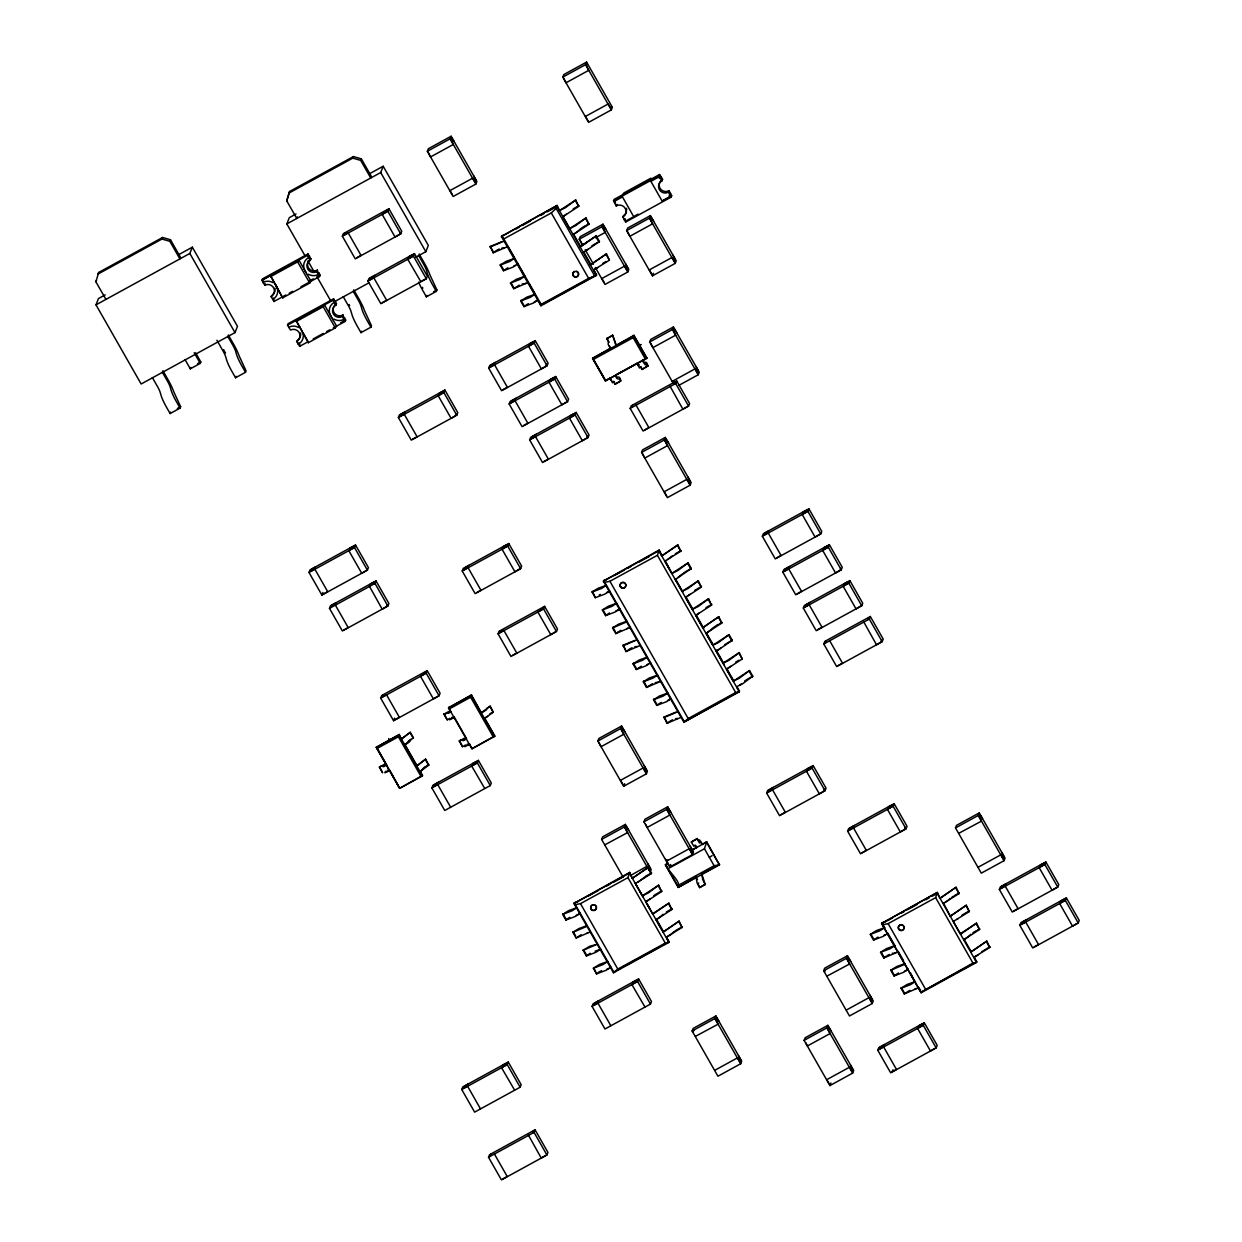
<?xml version="1.0" encoding="UTF-8"?>
<svg xmlns="http://www.w3.org/2000/svg" width="1242" height="1242" viewBox="0 0 1242 1242"><rect width="100%" height="100%" fill="white"/><g stroke="black" fill="none" stroke-linecap="round" stroke-linejoin="round"><path stroke-width="1.5" d="M557.161 206.42L557.177 205.427L501.442 236.508L540.938 305.765L596.408 275.398L593.909 269.809L597.728 267.62M629.678 873.39L629.694 872.396L573.959 903.477L613.455 972.734L668.926 942.367L666.581 937.058L670.773 934.605M937.337 893.402L937.368 892.408L881.618 923.489L921.129 992.746L976.585 962.379L974.256 957.085L976.647 955.766M559.521 210.736L557.177 205.427L501.442 236.508L503.817 238.93L541.139 304.383L540.938 305.765L539.37 301.806M939.868 897.997L937.368 892.408L881.618 923.489L921.129 992.746L923.443 990.93M698.144 884.304L698.687 882.922M633.591 337.576L633.979 335.324L616.032 345.493L612.617 335.138L616.203 345.059M666.876 863.842C662.98 866.621 679.56 879.678 678.567 885.189L678.194 887.44L719.428 864.867L706.698 841.812L702.273 844.576L700.643 842.045L699.448 843.023L697.15 838.521L698.718 841.222M105.943 299.384L95.898 281.794L98.708 272.448L162.562 237.486L170.48 239.737L180.509 257.342L179.888 258.91L169.859 241.305L161.941 239.054L98.087 274.016L98.708 272.448M297.412 216.9L296.791 218.468L286.747 200.878L289.557 191.516L353.411 156.57L361.329 158.821L371.358 176.411L370.737 177.994L360.692 160.389L352.79 158.138L288.936 193.084M289.557 191.516L286.747 200.878M668.895 868.236L704.447 848.767L706.698 841.812L691.654 850.397M503.817 238.93L551.308 212.941L556.168 208.408L556.897 206.141L596.408 275.398L588.63 278.379L541.139 304.383M661.97 556.059L659.145 550.066L603.395 581.132L604.59 582.343L609.915 581.287L657.406 555.298L659.145 550.066L661.644 555.655M615.768 970.902L613.455 972.734L617.802 969.086L665.293 943.082L668.926 942.367L629.415 873.11L573.959 903.477L575.139 904.688L580.48 903.633L627.955 877.644L629.694 872.396L632.194 877.985M882.814 924.7L888.139 923.644L935.63 897.656L937.089 893.122L976.585 962.379L972.952 963.093L921.222 992.048M399.21 734.457L376.279 747.342L377.009 748.507L398.403 736.801L399.21 734.457L401.461 739.13L410.295 732.283L413.524 737.934L410.605 739.875M471.448 694.915L448.533 707.8L449.247 708.949L470.64 697.243L471.448 694.915L481.353 713.001L486.243 709.989L487.175 708.204M611.623 380.72L609.9 378.189L605.413 380.751L646.709 358.364L633.808 335.759L592.574 358.333L593.288 359.497L633.172 337.653L633.979 335.324L646.88 357.944L605.459 380.952L592.574 358.333L610.521 348.179L609.232 345.835M95.898 281.794L96.519 280.226M178.926 254.517L192.339 247.189L237.486 326.335L234.986 332.608L141.138 383.995L95.991 304.833L98.475 298.561L105.182 294.897M161.941 239.054L162.562 237.486M169.859 241.305L170.48 239.737M95.991 304.833L189.84 253.461L192.339 247.189M152.378 377.599L157.594 386.743A6.521 0.947 61.3 0 1 160.202 392.394L161.181 395.732A13.15 1.91 61.3 0 0 166.459 407.143L170.123 413.555L170.697 412.127M185.089 359.699L190.305 368.827L190.864 367.415M170.123 413.555L180.074 408.106L180.649 406.677L173.787 391.851A14.718 2.142 61.3 0 0 168.772 381.046L162.919 370.753M190.305 368.827L200.257 363.378L200.816 361.965L195.615 352.821M274.078 281.981L272.945 282.602A9.827 9.657 21.7 0 0 263.118 282.431L261.922 280.288L262.497 278.86L308 253.942L309.211 256.069M275.289 284.092L276.485 286.25A9.827 9.657 21.7 0 1 272.79 299.4L271.035 296.621L272.386 295.705A6.552 6.443 21.7 0 0 264.919 285.163L262.978 282.508L263.708 280.971M305.082 255.914L286.824 223.917L289.324 217.645L296.031 213.966M264.608 285.365L265.338 283.797M216.931 340.261L223.001 350.927A6.521 0.947 61.3 0 1 225.625 356.578L226.603 359.916A13.15 1.91 61.3 0 0 231.881 371.327L235.545 377.754L236.104 376.326M271.175 296.543L272.976 294.23A6.552 6.443 21.7 0 0 274.932 288.082M272.666 299.446L273.24 298.018M235.545 377.754L245.497 372.305L246.071 370.877L239.194 356.035A14.718 2.142 61.3 0 0 234.195 345.229L228.326 334.936M272.805 299.369L274.016 301.48L274.591 300.052M261.922 280.288L307.426 255.371L308 253.942M300.952 286.747L319.52 276.578L317.284 270.166A6.552 6.443 21.7 0 1 308.373 267.635A6.552 6.443 21.7 0 1 310.826 258.864L309.367 255.961L308.637 257.498A9.827 9.657 21.7 0 0 304.927 270.678L306.153 272.759M317.424 270.088L316.694 271.656A6.552 6.443 21.7 0 1 307.783 269.11A6.552 6.443 21.7 0 1 310.236 260.354L310.981 258.786M352.79 158.138L353.411 156.57M299.679 326.848L298.546 327.469A9.827 9.657 21.7 0 0 288.734 327.283L287.523 325.156L288.082 323.727L333.601 298.825L334.812 300.937M360.692 160.389L361.329 158.821M319.52 276.578L320.094 275.15L318.884 273.023M296.201 321.523L323.215 306.727L324.504 304.927L336.582 326.118L335.309 327.935L308.295 342.73L296.046 320.483L302.085 331.117A9.827 9.657 21.7 0 1 298.406 344.236L296.621 341.503L298.577 339.097A6.552 6.443 21.7 0 0 300.533 332.965M298.266 344.313L298.98 342.808M342.357 236.197L343.366 233.636L388.886 208.718L401.787 231.338L400.762 233.9L355.243 258.817L342.357 236.197L387.861 211.28L388.886 208.718M298.406 344.236L299.617 346.363L300.176 344.934M344.686 233.139L343.894 235.142L348.148 232.797L361.049 255.417L356.78 257.746M286.824 223.917L380.689 172.545L383.188 166.257L428.335 245.419L425.835 251.691L415.775 257.187M287.523 325.156L333.027 300.254L333.601 298.825M333.244 327.95L345.121 321.445L343.025 314.971L342.295 316.524A6.552 6.443 21.7 0 1 333.368 313.993A6.552 6.443 21.7 0 1 335.837 305.221L336.566 303.669L334.952 300.828L334.238 302.365A9.827 9.657 21.7 0 0 330.543 315.515L331.754 317.642M387.349 209.789L386.557 211.777L382.163 214.4L395.065 237.02L399.443 234.396L400.25 232.394M345.121 321.445L345.695 320.017L344.484 317.905M367.942 281.08L368.967 278.503L414.471 253.601L427.372 276.205L426.348 278.782L380.844 303.685L367.942 281.08L413.462 256.163L414.471 253.601M374.665 275.398L370.271 278.006L369.479 280.009L373.749 277.68L386.65 300.285L382.381 302.629M427.341 151.276L428.366 148.714L451.125 136.247L476.912 181.487L475.888 184.049L453.144 196.5L427.341 151.276L450.101 138.825L451.125 136.247M343.227 296.683L348.443 305.827A6.521 0.947 61.3 0 1 351.051 311.478L352.029 314.816A13.15 1.91 61.3 0 0 357.308 326.211L360.972 332.639L361.546 331.21M360.972 332.639L370.923 327.189L371.498 325.761L364.636 310.935A14.718 2.142 61.3 0 0 359.621 300.129L353.753 289.821M454.339 141.914L451.809 137.955L451.017 139.942L453.314 144.476L430.57 156.927L428.257 152.409M408.789 256.706L412.949 254.657L412.142 256.659L407.764 259.283L420.774 281.608M308.994 572.453L310.019 569.892L355.522 544.974L368.424 567.594L367.399 570.156L321.895 595.073L308.994 572.453L354.513 547.551L355.522 544.974M315.716 566.771L311.323 569.395L310.531 571.398L314.8 569.053L327.702 591.673L323.432 594.002M473.699 175.836L475.997 180.354L475.205 182.357L472.783 178.118L450.023 190.569L452.445 194.808M418.616 282.182A13.15 1.91 61.3 0 0 422.73 290.411L426.394 296.822L426.953 295.394M426.394 296.822L436.346 291.373L436.905 289.945L430.043 275.119A14.718 2.142 61.3 0 0 425.043 264.313L419.175 254.02M321.895 595.073L322.92 592.496M398.387 417.529L399.396 414.952L444.915 390.05L457.801 412.655L456.792 415.232L411.273 440.134L398.387 417.529L443.891 392.612L444.915 390.05M349.84 548.095L353.986 546.045L353.194 548.033L348.816 550.656L361.717 573.276L366.095 570.652M405.094 411.847L400.716 414.471L399.908 416.458L404.178 414.129L417.079 436.749L412.81 439.078M329.472 608.363L330.496 605.785L376 580.883L388.901 603.488L387.877 606.065L342.373 630.967L329.472 608.363L374.991 583.445L376 580.883M331.009 607.291L331.8 605.304L336.194 602.68M335.278 604.963L348.179 627.567L343.91 629.911M507.279 246.754L493.198 252.794L490.264 246.428L501.939 241.693M562.797 77.128L563.821 74.551L586.581 62.1L612.368 107.324L611.343 109.901L588.599 122.353L562.797 77.128L585.556 64.662L586.581 62.1M493.198 252.794L497.095 250.092M439.218 393.155L443.378 391.106L442.571 393.109L438.193 395.732L451.094 418.337L455.472 415.728L456.28 413.726M369.402 586.271L382.194 609.17L386.572 606.546L387.364 604.559M370.318 583.988L374.463 581.939L373.671 583.942M500.215 265.089L506.239 261.301L514.576 258.336L509.763 261.457L500.215 265.089L503.445 270.74L512.977 267.123L517.805 263.987L524.978 276.578M503.445 270.74L507.885 267.744M587.264 63.792L586.472 65.795L588.77 70.328L566.026 82.779L563.713 78.246M510.446 283.036L516.47 279.248L524.823 276.283L519.994 279.419L510.446 283.036L513.676 288.687L527.757 282.648M513.676 288.687L519.203 285.148M488.68 368.098L489.705 365.521L535.209 340.618L548.11 363.223L547.085 365.8L501.582 390.702L488.68 368.098L534.184 343.18L535.209 340.618M495.387 362.416L491.009 365.024L490.217 367.027L494.487 364.698L507.388 387.302L503.119 389.646M520.693 300.983L526.717 297.195L535.054 294.245L530.241 297.366L520.693 300.983L523.922 306.634L533.455 303.017L538.283 299.896L534.339 301.899M523.922 306.634L528.362 303.653M562.735 216.387L569.752 228.683M611.452 106.207L610.66 108.194L608.238 103.955L585.479 116.422L587.901 120.66M575.745 199.993L559.956 210.302L565.296 207.787L575.745 199.993L578.679 206.358L562.905 216.682L566.352 214.214M380.673 698.113L381.698 695.536L427.201 670.633L440.103 693.238L439.078 695.815L393.574 720.717L380.673 698.113L426.177 673.195L427.201 670.633M383.002 695.054L382.21 697.041L386.479 694.713L399.365 717.333L395.111 719.661M529.527 343.724L533.672 341.674L532.88 343.677L528.502 346.285L541.403 368.905L545.781 366.281L546.573 364.294M509.158 403.992L510.183 401.43L555.686 376.512L568.588 399.132L567.563 401.694L522.059 426.611L509.158 403.992L554.662 379.074L555.686 376.512M585.991 217.94L570.202 228.264L575.543 225.734L585.991 217.94L588.925 224.305L573.136 234.629L577.39 231.633M515.865 398.309L511.487 400.933L510.695 402.92L514.964 400.592L527.866 423.212L523.596 425.54M580.138 240.358L582.436 244.876L579.222 239.225L580.231 236.663L602.991 224.197L628.794 269.436L627.769 271.998L605.009 284.449L595.337 267.496M587.311 242.206L580.154 246.925L596.222 235.902L599.451 241.553L583.383 252.576L586.643 250.216M393.574 720.717L394.599 718.155M379.555 766.733L382.614 772.803L379.384 767.152L384.306 764.42L383.794 765.864M462.226 571.01L463.25 568.448L508.754 543.53L521.656 566.15L520.631 568.712L475.127 593.629L462.226 571.01L507.73 546.107L508.754 543.53M379.99 746.333L376.45 746.923L386.526 764.591C381.977 769.372 383.064 764.016 379.384 767.152M579.222 239.225L601.966 226.774L602.991 224.197M385.424 771.344L384.942 772.803L389.584 770.661M425.664 671.689L424.873 673.692L420.495 676.316L433.396 698.92L437.774 696.312M670.478 193.597L671.689 195.708L671.13 197.136L625.626 222.054L622.972 217.024A6.552 6.443 21.7 0 0 617.709 205.272L616.203 205.924L613.532 200.847L614.091 199.419L659.595 174.517L660.806 176.628L660.247 178.056M387.566 770.149L387.023 771.515L388.327 771.018M468.933 565.343L464.555 567.951L463.763 569.954L468.032 567.625L480.933 590.229L476.664 592.574M615.302 201.546L614.588 203.051L615.442 202.586L614.635 201.173L622.459 196.888L633.731 216.698L625.921 220.983L625.114 219.539L624.26 220.036L624.974 218.499M606.469 253.849L590.4 264.872L606.469 253.849L609.403 260.215L593.909 269.809M606.22 229.848L603.69 225.904L602.882 227.891L605.196 232.425L595.446 237.765M616.203 205.924L616.932 204.371M406.646 743.368C401.834 745.837 410.528 742.825 410.497 739.968M550.004 379.633L554.149 377.568L553.358 379.571L548.98 382.194L561.881 404.814L566.259 402.191M529.635 439.885L530.66 437.324L576.164 412.406L589.065 435.026L588.04 437.588L542.537 462.505L529.635 439.885L575.139 414.983L576.164 412.406M536.342 434.219L531.964 436.827L531.172 438.83L535.442 436.501L548.343 459.105L544.074 461.45M622.63 217.195L623.562 215.549A6.552 6.443 21.7 0 0 626.511 211.59M625.626 222.054L626.185 220.626M626.651 230.608L627.676 228.047L650.42 215.596L676.222 260.82L675.198 263.382L652.454 275.848L626.651 230.608L649.395 218.157L650.42 215.596M503.072 546.651L507.217 544.601L506.425 546.604L502.047 549.212L514.949 571.832L519.327 569.209L520.119 567.221M425.618 759.141L416.769 765.988L425.618 759.141L428.676 765.212L419.998 771.639L423.662 768.006M449.62 718.513L447.198 719.832L443.968 714.181L448.89 711.449L448.378 712.877M613.532 200.847L659.036 175.945L659.595 174.517M625.564 263.77L627.862 268.303L627.07 270.306L624.664 266.052L601.904 278.519L604.326 282.757M669.919 195.025L670.633 193.519L669.019 190.663L668.289 192.215A6.552 6.443 21.7 0 1 659.378 189.684A6.552 6.443 21.7 0 1 661.846 180.913L662.576 179.36L660.961 176.519L659.518 178.475L658.726 177.032L650.886 181.348L662.172 201.126L670.012 196.826L669.205 195.413L670.043 194.978M447.198 719.832L444.139 713.746M452.228 706.791L448.704 707.366L450.939 712.039L443.968 714.181M450.008 718.357L449.526 719.817L454.339 717.255L466.433 738.462C461.791 743.337 462.816 738.043 459.292 741.039L462.521 746.69L465.145 745.262M570.482 415.527L574.627 413.477L573.835 415.48L569.457 418.088L582.358 440.708L586.736 438.084L587.528 436.097M452.15 717.177L451.669 718.59L454.339 717.255M610.521 348.179L608.192 344.484L608.316 341.472L606.764 338.693L612.617 335.138M653.649 221.247L651.118 217.288L650.327 219.291L652.624 223.808L629.88 236.275L627.567 231.742M431.859 787.863L432.884 785.301L478.387 760.383L491.289 783.003L490.28 785.565L444.76 810.483L431.859 787.863L477.378 762.945L478.387 760.383M438.581 782.181L434.203 784.804L433.396 786.791L437.665 784.463L450.567 807.083M498.073 633.839L499.082 631.278L544.601 606.36L557.487 628.98L556.478 631.541L510.959 656.459L498.073 633.839L543.577 608.937L544.601 606.36M500.402 630.781L499.595 632.783L503.864 630.439L516.765 653.059L512.496 655.388M459.292 741.039L464.213 738.291L463.701 739.735M462.521 746.69L459.462 740.605M609.9 378.189L612.585 382.846L613.377 381.511M465.331 745.216L464.834 746.675L469.662 744.113L471.913 748.786L448.533 707.8L471.277 695.334L494.658 736.335L471.913 748.786L494.828 735.901L484.753 718.233L487.702 716.386M652.454 275.848L653.463 273.271M467.473 744.036L466.992 745.433L469.662 744.113M639.195 364.574L638.59 365.955L636.929 363.394L615.597 375.068C616.436 381.62 619.416 376.621 620.705 381.139L615.023 384.244L613.641 381.837M615.023 384.244L620.876 380.704C619.137 373.563 617.321 380.005 615.597 375.068M484.753 718.233L493.26 712.24L490.202 706.155L481.523 712.582M487.283 708.111L490.202 706.155M672.993 255.169L675.306 259.687L674.515 261.689L672.093 257.451L649.333 269.902L651.755 274.14M472.705 763.488L476.866 761.439L476.059 763.442L471.681 766.066L484.69 788.391M636.929 363.394L639.599 368.067L640.391 366.716M543.065 607.431L542.257 609.418L537.879 612.042L550.78 634.662L555.158 632.038M673.863 384.383L649.675 341.985L650.699 339.423L673.459 326.957L699.246 372.196L698.237 374.758L678.722 385.439M646.88 357.944L642.44 360.708L645.281 364.946L646.073 363.595M640.67 367.042L642.036 369.448L647.889 365.909C646.119 358.612 644.272 365.241 642.611 360.273M630.175 408.401L631.2 405.839L676.704 380.921L689.605 403.541L688.58 406.103L643.077 431.021L630.175 408.401L675.695 383.499L676.704 380.921M642.036 369.448L647.889 365.909M631.712 407.345L632.504 405.342M635.982 405.001L648.883 427.621L644.614 429.965M649.675 341.985L672.434 329.534L673.459 326.957M676.673 332.608L674.142 328.664L673.35 330.651L675.664 335.185L652.904 347.636L650.591 343.118M641.571 452.43L642.595 449.852L665.339 437.401L691.142 482.626L690.117 485.203L667.373 497.654L641.571 452.43L664.33 439.963L665.339 437.401M670.106 386.324L682.898 409.223L687.276 406.6M674.375 383.995L675.167 381.993M592.092 592.046L598.116 588.258L606.453 585.293L601.64 588.429L592.092 592.046L595.322 597.697L604.87 594.08L609.682 590.959L606.733 592.558M595.322 597.697L592.372 591.332M696.032 366.53L698.33 371.063L697.538 373.066L695.116 368.812L672.372 381.278L673.971 384.104M602.339 609.993L608.363 606.205L616.7 603.255L611.871 606.375L602.339 609.993L605.553 615.644L615.101 612.027L619.929 608.906L617.538 610.21M668.569 443.052L666.038 439.094L665.246 441.096L667.544 445.614L644.8 458.081L642.487 453.547M605.553 615.644L609.449 612.958M629.88 627.567L615.799 633.606L612.57 627.94L618.594 624.167L626.931 621.202M615.799 633.606L618.485 631.573M687.928 476.975L690.226 481.492L689.434 483.495L687.012 479.257L664.253 491.708L666.675 495.946M640.111 645.514L626.03 651.553L623.096 645.188L634.786 640.453M626.03 651.553L629.927 648.867M665.308 560.872L680.802 551.277L677.868 544.912L661.8 555.935L677.868 544.912M597.852 741.055L598.861 738.478L621.621 726.027L647.424 771.251L646.399 773.828L623.639 786.279L597.852 741.055L620.596 728.588L621.621 726.027M461.729 1089.513L462.754 1086.952L508.257 1062.034L521.159 1084.654L520.134 1087.216L474.63 1112.133L461.729 1089.513L507.233 1064.596L508.257 1062.034M633.047 663.849L639.071 660.061L647.408 657.096L642.595 660.232L633.047 663.849L636.277 669.5L645.824 665.883L650.637 662.747M468.436 1083.831L464.058 1086.455L463.266 1088.458L467.52 1086.113L480.421 1108.733M671.875 573.602L665.153 560.592M636.277 669.5L641.26 666.224M675.105 579.253L682.929 591.782M681.998 591.145L675.539 578.819M688.099 562.859L672.326 573.167L677.666 570.652L688.099 562.859L691.328 568.51L675.26 579.533M643.294 681.796L649.318 678.008L657.655 675.058L652.842 678.179L643.294 681.796L646.508 687.447L660.589 681.423M624.85 731.678L622.32 727.719L621.512 729.722L623.826 734.239L601.066 746.706L598.768 742.173M646.508 687.447L652.531 683.674M688.177 595.461L685.506 597.48L701.28 587.171L698.346 580.806L682.557 591.114L687.897 588.599L698.346 580.806M502.56 1065.155L506.72 1063.105L505.929 1065.093L501.551 1067.716L514.561 1090.041M562.657 914.391L568.681 910.603L577.018 907.638L572.205 910.759L562.657 914.391L565.886 920.043L575.419 916.41L580.247 913.289L577.856 914.609M653.525 699.743L659.549 695.97L667.885 693.005L663.073 696.125L653.525 699.743L656.754 705.409L666.302 701.777L671.115 698.656L667.653 700.488M565.886 920.043L569.768 917.341M623.251 877.364L601.609 839.406L602.634 836.844L625.378 824.393L651.181 869.617L650.156 872.179M623.639 786.279L624.664 783.718M656.754 705.409L661.21 702.413M604.947 844.777L627.583 832.606L625.285 828.088L626.077 826.085L628.607 830.044M590.198 931.95L576.117 937.989L572.888 932.338L578.912 928.55L587.264 925.585M708.577 598.753L692.803 609.077L698.144 606.546L708.577 598.753L711.526 605.118L695.737 615.442L699.184 612.974M644.194 765.6L646.492 770.133L645.7 772.12L643.278 767.882L620.534 780.333L622.956 784.587M488.525 1157.28L489.55 1154.718L535.054 1129.801L547.955 1152.421L546.93 1154.982L501.426 1179.9L488.525 1157.28L534.044 1132.378L535.054 1129.801M576.117 937.989L581.116 934.714M681.066 717.317L666.985 723.356L664.051 716.991L675.741 712.256M490.062 1156.224L490.854 1154.222M494.332 1153.88L507.233 1176.5L502.963 1178.829M601.609 839.406L624.353 826.955L625.378 824.393M666.985 723.356L670.882 720.655M595.089 951.17L600.724 949.198L595.896 952.319L586.364 955.936L583.135 950.285L589.639 946.28L595.104 944.851M718.823 616.7L702.755 627.738L718.823 616.7L721.757 623.08L705.984 633.389L710.346 630.299M586.364 955.936L590.245 953.251M643.915 821.831L644.94 819.254L667.699 806.803L693.486 852.028L692.477 854.605L669.717 867.056L643.915 821.831L666.675 809.365L667.699 806.803M737.282 688.068L739.595 691.126L683.861 722.192L603.395 581.132L658.85 550.78L739.316 691.825L683.861 722.192L688.192 718.544L735.683 692.539L739.316 691.825L736.987 686.531L742.328 684L752.761 676.207L749.531 670.556L733.758 680.88L739.099 678.349L749.531 670.556M723.931 664.672L716.308 651.305L719.475 648.976M762.355 536.265L763.38 533.703L808.884 508.785L821.785 531.405L820.776 533.967L775.256 558.884L762.355 536.265L807.874 511.362L808.884 508.785M593.365 968.232L599.389 964.46L607.742 961.494L602.913 964.615L593.365 968.232L596.595 973.883L606.143 970.266L610.955 967.145M528.471 1135.204L541.248 1158.103L545.626 1155.479M769.077 530.582L764.699 533.206L763.892 535.209L768.161 532.865L781.063 555.485L776.793 557.813M729.054 634.662L713.281 644.971L718.621 642.456L729.054 634.662L732.283 640.313L716.215 651.336M532.725 1132.859L533.532 1130.872M596.595 973.883L593.66 967.518M635.423 883.636L642.44 895.932M635.873 883.217L651.367 873.607L648.433 867.242L632.364 878.265L648.433 867.242M739.3 652.609L723.512 662.918L728.852 660.402L739.3 652.609L742.235 658.974L726.461 669.283L730.7 666.286M647.951 863.966L650.265 868.484L649.473 870.487M592.061 1006.393L593.086 1003.815L638.59 978.913L651.491 1001.518L650.466 1004.095L604.963 1028.997L592.061 1006.393L637.565 981.475L638.59 978.913M670.913 812.454L668.382 808.495L667.591 810.498L669.904 815.031L647.144 827.482L645.638 824.362M598.768 1000.71L594.39 1003.319L593.598 1005.321L597.868 1002.993L610.769 1025.597M645.654 901.599L652.842 914.174L668.91 903.151L671.844 909.517L656.055 919.825L659.688 917.248M803.201 511.906L807.362 509.857L806.555 511.844L802.177 514.467L815.078 537.087L819.456 534.464M667.839 859.945L667.187 861.343L665.681 859.324M782.833 572.174L783.857 569.597L829.377 544.695L842.262 567.299L841.253 569.876L795.734 594.778L782.833 572.174L828.352 547.256L829.377 544.695M658.664 885.189L642.875 895.513L648.215 892.982L658.664 885.189L661.598 891.554L645.824 901.878L648.495 899.86M669.717 867.056L670.742 864.494M789.555 566.492L785.177 569.115L784.37 571.103L788.639 568.774L801.54 591.378L797.271 593.723M632.908 982.018L637.053 979.969L636.261 981.972L631.883 984.596L644.893 1006.92M695.675 845.398L696.576 847.696L695.023 845.197L693.905 846.299L691.297 842.06L697.15 838.521M690.273 846.376L692.57 850.91L691.778 852.897L689.357 848.659L666.612 861.11L669.019 865.363M697.461 879.631L696.141 877.271L678.194 887.44L665.293 864.82L668.134 863.268M698.796 841.253L699.588 839.918L702.444 844.156M679.141 921.098L663.073 932.121L679.141 921.098L682.075 927.463L666.581 937.058M823.679 547.8L827.84 545.75L827.032 547.753L822.654 550.377L835.556 572.981L839.934 570.357L840.725 568.37M696.141 877.271L697.01 882.752L699.557 887.626L705.239 884.506L701.823 874.166L719.599 864.432L718.87 863.268M803.31 608.068L804.335 605.506L849.854 580.588L862.74 603.208L861.731 605.77L816.211 630.688L803.31 608.068L848.829 583.166L849.854 580.588M701.823 874.166L702.708 879.647L705.239 884.506M810.032 602.386L805.654 605.009L804.847 607.012L809.116 604.668L822.018 627.288L817.748 629.616M699.557 887.626L705.409 884.071M844.156 583.709L848.317 581.66L847.51 583.647L843.132 586.271L856.033 608.89L860.411 606.267M823.788 643.977L824.812 641.4L870.332 616.498L883.217 639.102L882.208 641.679L836.689 666.581L823.788 643.977L869.307 619.059L870.332 616.498M825.325 642.906L826.132 640.903M766.625 793.048L767.649 790.471L813.153 765.569L826.054 788.173L825.03 790.75L779.526 815.668L766.625 793.048L812.128 768.13L813.153 765.569M829.594 640.577L842.495 663.181L838.226 665.526M773.331 787.366L768.953 789.99L768.161 791.977L772.431 789.648L785.332 812.268L781.063 814.597M692.12 1030.984L693.145 1028.423L715.904 1015.972L741.707 1061.196L740.682 1063.757L717.923 1076.224L692.12 1030.984L714.88 1018.533L715.904 1015.972M693.052 1032.118L693.843 1030.13M695.458 1036.356L718.109 1024.184L715.796 1019.666L716.587 1017.664L719.134 1021.623M863.733 621.885L876.51 644.784L880.888 642.161L881.68 640.173M807.471 768.674L811.616 766.625L810.824 768.627L806.446 771.251L819.347 793.855L823.725 791.247L824.517 789.244M867.987 619.556L868.795 617.553M714.818 1070.278L737.562 1057.827L739.984 1062.065L740.775 1060.063L738.478 1055.545M847.618 831.162L848.628 828.585L894.147 803.667L907.048 826.287L906.023 828.864L860.52 853.766L847.618 831.162L893.122 806.244L894.147 803.667M854.325 825.48L849.947 828.088L849.155 830.091L853.409 827.762L866.311 850.366L862.041 852.711M888.449 806.788L892.61 804.738L891.818 806.741L887.425 809.349L900.326 831.969L904.704 829.346L905.511 827.358M823.663 970.763L824.688 968.186L847.448 955.735L873.25 1000.959L872.226 1003.536L849.466 1015.987L823.663 970.763L846.423 958.296L847.448 955.735M824.595 971.881L825.387 969.893M827.001 976.119L849.652 963.947L847.339 959.429L848.131 957.427L850.677 961.386M804.117 1040.346L805.142 1037.784L827.886 1025.333L853.689 1070.557L852.664 1073.119L829.92 1085.586L804.117 1040.346L826.861 1027.895L827.886 1025.333M831.115 1030.984L828.585 1027.025L827.793 1029.028L830.091 1033.546L807.347 1046.012L805.841 1042.892M897.873 951.977L883.792 958.001L880.562 952.35L890.11 948.733L894.923 945.597L887.906 933.301L883.093 936.437L873.545 940.054L870.316 934.403L876.34 930.615L884.692 927.65L881.913 922.775L885.934 921.548M873.545 940.054L878.001 937.058M846.361 1010.041L869.105 997.59L871.527 1001.828L872.319 999.841L870.021 995.308M884.692 927.65L879.864 930.786L870.316 934.403M880.562 952.35L886.586 948.562L894.923 945.597M829.92 1085.586L830.929 1083.008M883.792 958.001L886.477 955.967M850.459 1064.906L852.773 1069.424L851.981 1071.427L849.559 1067.188L826.799 1079.64L829.221 1083.878M905.992 970.514L908.383 969.21L903.571 972.331L894.023 975.948L890.793 970.297L896.833 966.509L905.17 963.559M894.023 975.948L898.478 972.967M955.502 827.917L956.526 825.356L979.27 812.905L1005.073 858.129L1004.048 860.69L981.304 873.157L955.502 827.917L978.246 815.466L979.27 812.905M958.84 833.289L981.475 821.117L979.177 816.599L979.969 814.597L982.5 818.556M901.04 988.259L907.064 984.471L915.401 981.506L910.588 984.627L901.04 988.259L904.269 993.911L918.35 987.871M877.752 1050.204L878.777 1047.643L924.281 1022.725L937.182 1045.345L936.173 1047.906L890.654 1072.824L877.752 1050.204L923.272 1025.302L924.281 1022.725M904.269 993.911L909.781 990.371M884.475 1044.522L880.097 1047.146L879.289 1049.148L883.559 1046.804L896.46 1069.424L892.191 1071.753L892.982 1069.766M943.532 903.229L959.041 893.619L956.092 887.254L940.023 898.292L956.092 887.254M915.276 982.5L910.308 972.564M950.099 915.959L943.377 902.95M953.328 921.611L960.501 934.186L976.569 923.163L979.519 929.528L963.73 939.837L967.689 937.042M953.778 921.176L969.272 911.581L966.338 905.216L950.27 916.239L966.338 905.216M978.184 867.211L1000.943 854.76L1003.365 858.998L1004.157 856.996L1001.844 852.478M918.599 1025.845L922.759 1023.796L921.952 1025.783L917.574 1028.407L930.475 1051.027L934.853 1048.403M986.816 941.11L970.747 952.133L986.816 941.11L989.75 947.475L974.256 957.085M999.344 889.427L1000.369 886.85L1045.873 861.948L1058.774 884.552L1057.749 887.13L1012.246 912.032L999.344 889.427L1044.864 864.51L1045.873 861.948M1006.067 883.745L1001.673 886.369L1000.881 888.356L1005.151 886.027L1018.052 908.632L1013.783 910.976M1040.191 865.053L1044.336 863.004L1043.544 865.006L1039.166 867.63L1052.067 890.235L1056.445 887.611M1019.822 925.321L1020.846 922.759L1066.35 897.842L1079.251 920.462L1078.227 923.023L1032.723 947.941L1019.822 925.321L1065.341 900.403L1066.35 897.842M1026.544 919.639L1022.15 922.263L1021.359 924.265L1025.628 921.921L1038.529 944.541L1034.26 946.87M1060.668 900.962L1064.813 898.913L1064.021 900.9L1059.643 903.524L1072.545 926.144L1076.923 923.52M270.601 276.655L297.614 261.86L298.903 260.044L310.997 281.251L309.708 283.067L282.695 297.847L270.461 275.615L282.695 297.847M622.63 194.761L623.903 192.945L650.932 178.149L651.072 179.19M408.618 740.869L406.833 743.259M577.701 231.369L580.185 229.102M682.308 574.006L677.946 577.514M710.533 630.129L713.032 627.862M640.142 880.671L645.84 876.153M663.104 914.298L660.17 916.922M670.866 934.527L673.599 932.028M947.817 900.683L950.301 898.416M970.778 934.326L968.201 936.67M587.947 249.316L586.829 250.108M690.055 594.235L688.767 595.135M720.686 648.169L719.661 648.867M741.257 683.985L739.378 685.211M650.296 898.696L648.883 899.627M958.048 918.645L956.93 919.422M978.448 954.617L976.833 955.657M672.326 555.842L667.699 559.568M424.096 767.587L425.075 766.904M580.744 228.637L583.926 226.525M713.591 627.396L716.774 625.285M673.909 931.795L675.074 930.957M744.657 680.989L745.945 680.104M653.773 895.622L656.614 893.774M981.925 951.543L990.029 946.761M591.735 246.04L592.62 245.435M683.612 573.012L684.994 572.081M724.567 644.8L728.122 642.595M947.367 901.04L945.923 901.925M961.836 915.354L962.736 914.749M409.223 740.403L411.04 739.3M952.024 897.112L953.514 896.165M602.867 263.397L603.876 262.745M694.744 590.354L701.575 586.457M735.699 662.157L736.708 661.52M639.382 881.23L638.264 881.898M972.967 932.711L973.992 932.059M593.117 245.124L594.716 244.162M676.036 930.32L677.092 929.684M963.233 914.438L964.832 913.475M573.152 208.904L578.974 205.644M675.275 553.808L681.097 550.563M705.999 607.664L707.645 606.701M746.954 679.467L752.761 676.207M666.317 912.047L667.963 911.085M489.969 713.731L493.431 711.806M425.385 766.702L428.847 764.793M604.404 262.435L606.08 261.472M686.05 571.444L687.168 570.792M737.251 661.194L738.912 660.232M646.368 875.827L651.646 872.893M974.52 931.748L976.181 930.786M584.485 226.199L585.603 225.578M717.317 624.959L718.435 624.338M677.635 929.358L682.37 926.749M954.586 895.513L959.321 892.92M582.84 244.907L596.222 235.902M595.275 243.836L599.451 241.553M657.717 893.138L661.893 890.856M965.391 913.149L969.552 910.867M369.774 173.601L383.188 166.257M263.599 279.171L269.871 275.724M308.497 256.457L309.367 255.961M307.364 274.886L308.513 274.265A9.827 9.657 21.7 0 0 318.309 274.482L316.834 271.579M319.039 272.914L318.185 273.38L318.977 274.824M309.972 280.676L313.357 278.845M316.726 276.997L320.094 275.15M274.016 301.48L285.893 294.975M289.246 293.159L292.584 291.327M197.509 363.782L200.816 361.965M334.952 300.828L334.098 301.325L333.306 299.896M335.324 301.232L368.843 282.881M288.718 327.314L290.519 330.03A6.552 6.443 21.7 0 1 297.987 340.587L296.621 341.503M332.965 319.753L334.098 319.132A9.827 9.657 21.7 0 0 343.91 319.334M343.025 314.971L342.885 315.049A6.552 6.443 21.7 0 1 335.061 304.74M177.327 408.494L180.649 406.677M343.77 318.294L344.639 317.797M343.894 319.365L342.435 316.446M340.634 322.796L345.695 320.017M299.617 346.363L308.14 341.69L302.97 332.608M313.17 338.942L323.199 333.446M326.553 331.614L329.891 329.782M515.694 229.118L519.016 227.302M522.323 225.485L530.613 220.936M540.565 215.503L543.887 213.686M547.21 211.87L555.5 207.321M422.202 280.832L425.043 279.264M489.969 247.142L504.05 241.103M433.598 291.761L436.905 289.945M662.576 179.36L662.436 179.438A6.552 6.443 21.7 0 0 659.968 188.194A6.552 6.443 21.7 0 0 668.879 190.74L669.019 190.663M586.798 224.911L589.205 223.591M634.724 215.953L638.062 214.121M663.166 200.381L671.689 195.708M542.909 304.135L596.688 274.684L594.359 271.641M606.764 338.693L612.446 335.573M638.435 346.052L641.276 344.5M614.34 575.558L624.291 570.109M627.598 568.293L630.92 566.476M639.211 561.943L649.162 556.494M687.711 570.482L691.328 568.51M410.295 732.283L401.632 738.695M451.11 711.604L448.517 712.924M612.57 627.94L626.651 621.916M386.526 764.591L383.933 765.895M622.816 645.902L636.898 639.863M466.433 738.462L463.84 739.766M708.188 606.391L711.806 604.404M420.184 773.176L422.42 775.877L399.66 788.328L422.59 775.443L420.169 771.204M719.646 623.686L722.052 622.366M728.666 642.285L732.283 640.313M663.771 717.705L677.853 711.666M588.211 896.087L598.163 890.638M606.453 886.089L609.775 884.273M613.082 882.457L623.034 877.023M691.297 842.06L696.979 838.94M630.688 875.424L647.051 866.248L651.367 873.607M691.825 849.963L696.746 847.261M709.291 857.244L712.132 855.691M572.888 932.338L586.969 926.299M678.567 885.189L714.119 865.736L719.428 864.867L706.527 842.247M583.135 950.285L597.216 944.246M668.91 903.151L653.121 913.46M668.522 910.774L672.124 908.802M598.085 972.517L601.594 970.623M617.445 970.002L620.783 968.17M624.121 966.338L659.192 947.149M662.529 945.317L669.205 941.653L666.876 938.61M887.595 920.633L892.563 917.916M900.854 913.367L904.176 911.55M907.498 909.734L917.434 904.3M925.74 899.751L929.047 897.935M932.369 896.119L935.676 894.302M976.569 923.163L960.796 933.472M890.793 970.297L904.875 964.273M977.392 930.134L979.798 928.814M925.104 990.014L953.499 974.473M956.837 972.641L976.88 961.665L974.551 958.622M515.414 265.307L513.722 266.021M525.645 283.254L524.745 283.719M599.218 595.011L600.305 594.421M619.696 630.905L620.783 630.331M627.769 628.157L626.698 628.685M648.246 664.066L646.709 664.765M658.493 682.013L655.233 682.681M588.087 932.556L586.876 933.146M608.564 968.449L606.888 969.179M885.515 934.621L883.838 935.335M887.688 955.315L889.303 954.461M895.761 952.567L894.845 953.033M916.239 988.461L914.686 989.175M497.654 249.797L499.222 249.005M630.486 648.557L632.054 647.765M671.441 720.36L672.512 719.817M577.654 914.702L576.226 915.323M905.806 970.623L904.378 971.228M617.15 610.412L615.846 610.94M637.27 646.492L634.755 646.787M504.112 247.872L501.923 248.027M524.59 283.781L522.23 283.937M677.759 718.497L675.71 718.59M504.407 234.971L501.721 235.794L503.46 238.852M606.36 579.595L603.674 580.418L684.14 721.478M578.26 901.521L574.239 902.763L613.734 972.02M894.209 953.266L892.346 953.251M492.422 733.634L494.658 736.335L493.245 736.879L470.64 697.243M646.166 363.642L647.719 366.343M659.036 175.945L661.986 180.835M668.429 192.137L671.13 197.136M1044.864 864.51L1057.749 887.13M1065.341 900.403L1078.227 923.023M585.556 64.662L611.343 109.901M649.395 218.157L675.198 263.382M807.874 511.362L820.776 533.967M828.352 547.256L841.253 569.876M848.829 583.166L861.731 605.77M869.307 619.059L882.208 641.679M978.246 815.466L1004.048 860.69M672.434 329.534L698.237 374.758M601.966 226.774L627.769 271.998M575.465 200.707L578.679 206.358M585.696 218.654L588.925 224.305M595.943 236.601L599.156 242.268M606.174 254.563L609.403 260.215M675.695 383.499L688.58 406.103M955.812 887.968L959.041 893.619M966.043 905.93L969.272 911.581M976.29 923.877L979.519 929.528M986.521 941.824L989.75 947.475M585.199 249.72L593.49 264.267M633.172 337.653L645.297 358.922M573.261 233.636L580.433 246.211M583.662 251.862L590.68 264.158M556.168 208.408L594.592 275.755M893.122 806.244L906.023 828.864M640.794 366.545L642.207 369.029M551.308 212.941L588.63 278.379M964.009 939.123L971.027 951.419M935.63 897.656L972.952 963.093M606.934 338.259L609.154 342.342M664.33 439.963L690.117 485.203M613.781 381.341L615.194 383.825M592.745 357.898L605.63 380.518M593.288 359.497L605.413 380.751M812.128 768.13L825.03 790.75M450.101 138.825L475.888 184.049M507.559 246.04L513.707 256.799M529.076 283.766L535.209 294.525M677.589 545.611L680.802 551.277M687.82 563.573L691.049 569.224M698.066 581.52L701.28 587.171M708.297 599.467L711.526 605.118M718.544 617.414L721.757 623.08M728.775 635.376L732.004 641.027M739.021 653.323L742.235 658.974M749.252 671.27L752.481 676.921M888.139 923.644L925.476 989.098M898.152 951.263L903.539 960.687M918.785 987.437L920.539 990.511M490.264 246.428L493.478 252.079M500.495 264.375L503.724 270.026M511.549 283.735L513.955 287.973M520.972 300.269L524.202 305.92M685.77 596.734L693.315 609.977M696.141 614.945L703.702 628.173M706.527 633.141L713.141 644.722M715.966 649.69L723.512 662.918M726.741 668.569L733.758 680.88M664.827 561.073L671.503 572.764M685.801 597.837L692.477 609.527M696.281 616.218L702.956 627.909M705.813 632.923L712.489 644.629M726.787 669.686L733.463 681.392M657.406 555.298L735.683 692.539M534.184 343.18L547.085 365.8M554.662 379.074L567.563 401.694M575.139 414.983L588.04 437.588M923.272 1025.302L936.173 1047.906M870.611 933.689L873.825 939.34M881.649 953.049L884.071 957.287M891.088 969.583L894.302 975.249M901.319 987.545L904.549 993.196M846.423 958.296L872.226 1003.536M380.689 172.545L425.835 251.691M609.915 581.287L688.192 718.544M418.601 255.417L423.801 264.562A6.521 0.947 61.3 0 1 426.425 270.213L427.403 273.55A13.15 1.91 61.3 0 0 432.682 284.961L436.346 291.373M387.861 211.28L400.762 233.9M413.462 256.163L426.348 278.782M603.426 610.691L605.848 614.93M612.849 627.241L615.271 631.479M623.096 645.188L625.518 649.426M633.327 663.135L636.556 668.786M643.573 681.082L646.803 686.733M653.82 699.029L657.034 704.695M664.051 716.991L667.28 722.642M826.861 1027.895L852.664 1073.119M704.447 848.767L714.119 865.736M443.891 392.612L456.792 415.232M620.596 728.588L646.399 773.828M666.675 809.365L692.477 854.605M507.73 546.107L520.631 568.712M543.577 608.937L556.478 631.541M699.727 887.192L698.159 884.413M353.178 291.233L358.395 300.378A6.521 0.947 61.3 0 1 361.003 306.029L361.981 309.367A13.15 1.91 61.3 0 0 367.259 320.762L370.923 327.189M665.464 864.401L678.365 887.005M310.391 260.277L307.426 255.371M335.977 305.144L333.027 300.254M307.969 260.975L313.729 271.066M317.564 277.804L331.009 301.387M658.384 885.903L661.598 891.554M668.615 903.866L671.844 909.517M678.862 921.812L682.075 927.463M624.353 826.955L649.349 870.766M297.614 261.86L309.708 283.067M323.215 306.727L335.309 327.935M714.88 1018.533L740.682 1063.757M656.35 919.111L663.352 931.407M635.392 883.419L643.03 896.802M646.849 903.493L649.706 908.507M656.381 920.213L662.11 930.242M627.955 877.644L665.293 943.082M490.031 706.589L493.26 712.24M637.565 981.475L650.466 1004.095M580.48 903.633L617.802 969.086M189.84 253.461L234.986 332.608M354.513 547.551L367.399 570.156M374.991 583.445L387.877 606.065M426.177 673.195L439.078 695.815M477.378 762.945L490.28 785.565M562.937 913.677L566.166 919.328M573.183 931.624L575.589 935.863M583.414 949.571L586.643 955.222M227.752 336.334L232.968 345.478A6.521 0.947 61.3 0 1 235.576 351.129L236.554 354.467A13.15 1.91 61.3 0 0 241.833 365.878L245.497 372.305M194.171 352.728L200.257 363.378M410.124 732.702L413.353 738.353M425.447 759.561L428.676 765.212M404.845 744.362L416.939 765.553M398.403 736.801L421.007 776.436L422.42 775.877L399.039 734.891L376.279 747.342L399.66 788.328L389.755 770.242M388.684 738.555L390.298 741.381M162.329 372.15L167.546 381.294A6.521 0.947 61.3 0 1 170.17 386.945L171.132 390.283A13.15 1.91 61.3 0 0 176.426 401.694L180.074 408.106M377.009 748.507L399.613 788.142M507.233 1064.596L520.134 1087.216M534.044 1132.378L546.93 1154.982M349.095 304.554L349.67 305.579M223.669 349.67L224.243 350.679M422.854 288.175L422.435 287.383M308.14 341.69L308.295 342.73M576.505 271.222A2.903 2.857 21.7 0 1 578.229 275.445A2.903 2.857 21.7 0 1 573.664 275.957A2.903 2.857 21.7 0 1 574.301 271.47M594.375 904.735A2.903 2.857 21.7 0 1 595.958 909.16A2.903 2.857 21.7 0 1 590.975 909.128A2.903 2.857 21.7 0 1 593.505 904.906A2.903 2.857 21.7 0 1 595.974 909.237A2.903 2.857 21.7 0 1 591.208 909.066A2.903 2.857 21.7 0 1 592.869 904.704M224.895 351.874A14.718 2.142 61.3 0 1 225.516 353.07M903.788 926.113A2.903 2.857 21.7 0 1 901.49 930.336A2.903 2.857 21.7 0 1 898.556 926.454A2.903 2.857 21.7 0 1 903.322 925.507M626.418 208.252A6.552 6.443 21.7 0 1 626.682 209.914M573.105 275.631A2.903 2.857 21.7 0 0 578.12 275.74A2.903 2.857 21.7 0 0 575.636 271.408A2.903 2.857 21.7 0 0 573.105 275.631M620.41 586.798A2.903 2.857 21.7 0 0 625.425 586.892A2.903 2.857 21.7 0 0 622.956 582.56A2.903 2.857 21.7 0 0 620.41 586.798M620.519 586.503A2.903 2.857 21.7 0 0 625.533 586.612A2.903 2.857 21.7 0 0 623.065 582.281A2.903 2.857 21.7 0 0 620.519 586.503M898.634 929.156A2.903 2.857 21.7 0 0 903.648 929.249A2.903 2.857 21.7 0 0 901.18 924.917A2.903 2.857 21.7 0 0 898.634 929.156"/></g></svg>
